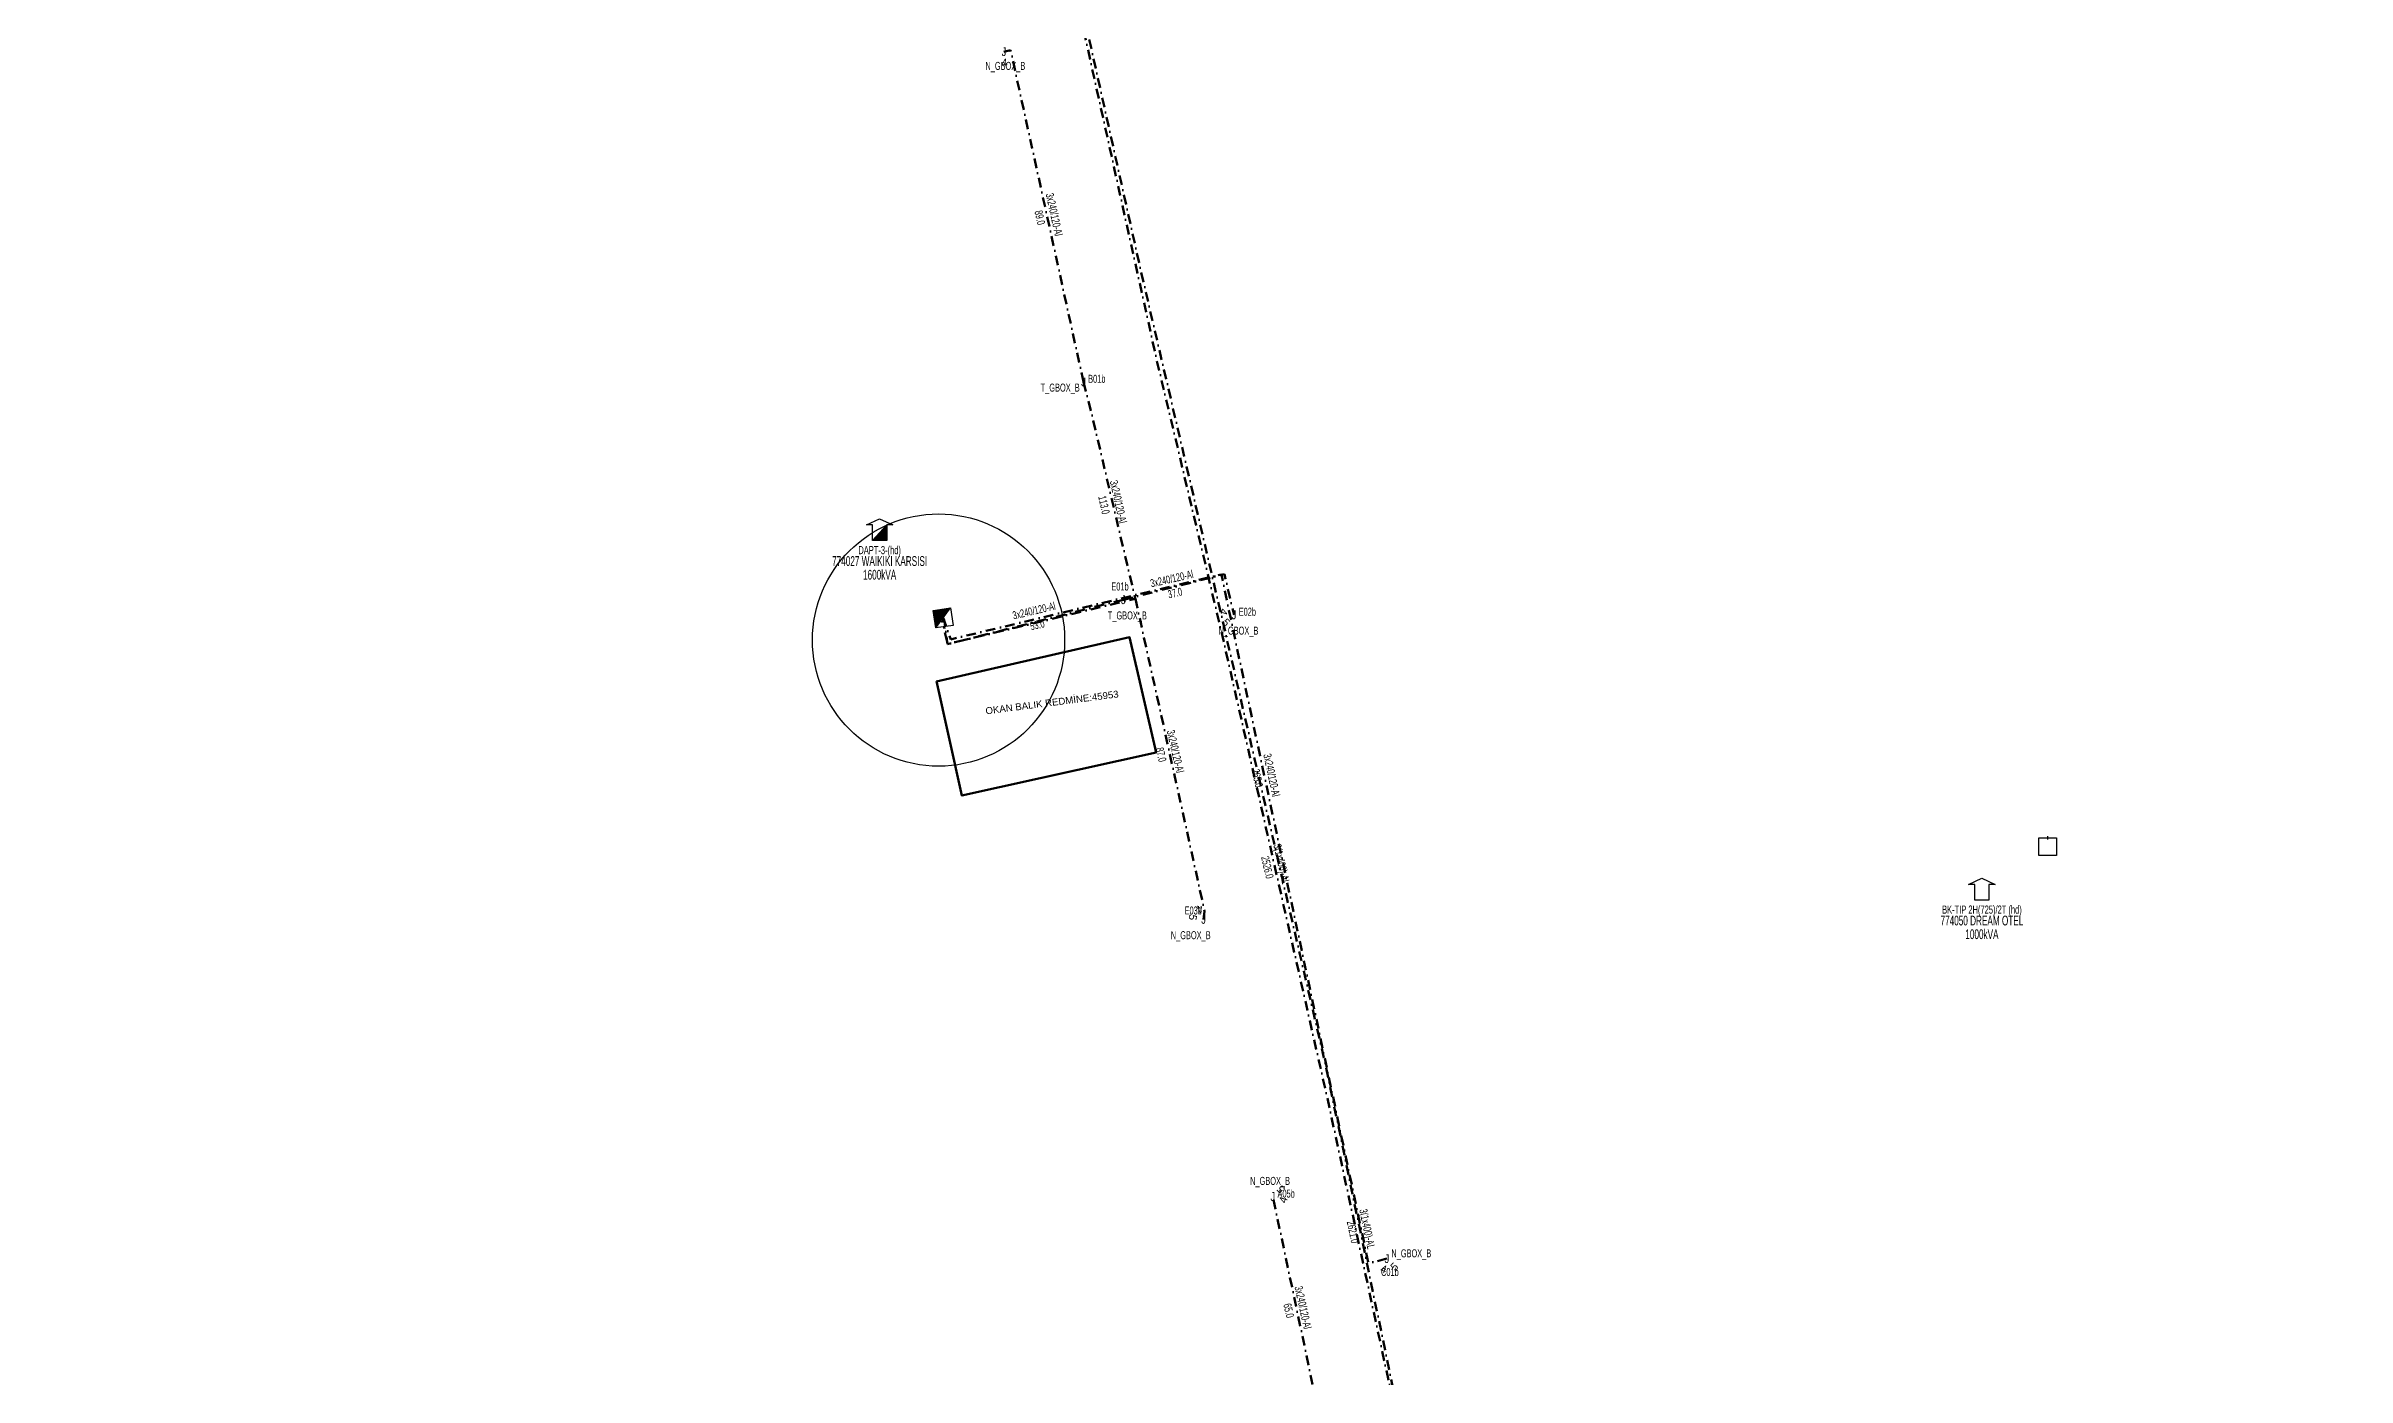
# Model space of a CAD drawing. Header units: millimetres. Extents: x 548145 to 551768, y 4050101 to 4056026.
# Drawn here: x 549657 to 550247, y 4052939 to 4053280 of the extents above; entities that cross this region are included whole.
import ezdxf
from ezdxf.enums import TextEntityAlignment as Align

# ---------------------------------------------------------------- set-up
doc = ezdxf.new("R2010")
doc.units = ezdxf.units.MM
doc.linetypes.add('DASHDOT', pattern=[5, 2.5, -1.25, 0, -1.25])
for name, color, linetype, lineweight in [('DIREK_BOX_YENI', 5, 'Continuous', 25), ('HAT_BOX_YERALTI_YENI', 5, 'DASHDOT', 50), ('HAT_OG_YERALTI_YENI', 1, 'DASHDOT', 70), ('KULLANICI', 1, 'Continuous', 25), ('TRAFO_MEVCUT', 5, 'Continuous', 30), ('TRAFO_TADILAT_BYSK', 5, 'Continuous', 30)]:
    doc.layers.add(name, color=color, linetype=linetype, lineweight=lineweight)
doc.styles.add('Direk', font='B_CAD')
doc.styles.get("Standard").update_dxf_attribs({"font": 'Arial'})

# ---------------------------------------------------------------- blocks, each defined once
blk = doc.blocks.new('MODDONBINA_KARE')
at = {"layer": 'TRAFO_TADILAT_BYSK', "linetype": 'Continuous'}
for p, q in [((-2.25, -2.25), (-2.25, 2.25)), ((-2.25, 2.25), (2.25, 2.25)), ((2.25, 2.25), (-2.25, -2.25)), ((0, 1.8), (0, 2.7)), ((2.25, 2.25), (2.25, -2.25)), ((2.25, -2.25), (-2.25, -2.25))]:
    blk.add_line(p, q, dxfattribs=at)
blk.add_solid([(-2.25, -2.25), (2.25, -2.25), (2.25, 2.25)], dxfattribs=at)
blk = doc.blocks.new('MODDONDAPT')
at = {"layer": 'TRAFO_TADILAT_BYSK', "linetype": 'Continuous'}
for p, q in [((-3.4, 2), (0, 3.6)), ((-1.8, 2), (-3.4, 2)), ((1.8, 2), (-1.8, -2)), ((-1.8, -2), (-1.8, 2)), ((0, 3.6), (3.4, 2)), ((3.4, 2), (1.8, 2)), ((1.8, 2), (1.8, -2)), ((1.8, -2), (-1.8, -2))]:
    blk.add_line(p, q, dxfattribs=at)
blk.add_solid([(-1.8, -2), (1.8, -2), (1.8, 2)], dxfattribs=at)
blk = doc.blocks.new('MEV_BINA_KARE')
at = {"layer": 'TRAFO_MEVCUT', "linetype": 'Continuous'}
for p, q in [((-2.25, -2.25), (-2.25, 2.25)), ((-2.25, 2.25), (2.25, 2.25)), ((0, 1.8), (0, 2.7)), ((2.25, 2.25), (2.25, -2.25)), ((2.25, -2.25), (-2.25, -2.25))]:
    blk.add_line(p, q, dxfattribs=at)
blk = doc.blocks.new('MEV_BETKOSK')
at = {"layer": 'TRAFO_MEVCUT', "linetype": 'Continuous'}
for p, q in [((-3.4, 2), (0, 3.6)), ((-1.8, 2), (-3.4, 2)), ((-1.8, -2), (-1.8, 2)), ((0, 3.6), (3.4, 2)), ((3.4, 2), (1.8, 2)), ((1.8, 2), (1.8, -2)), ((1.8, -2), (-1.8, -2))]:
    blk.add_line(p, q, dxfattribs=at)

msp = doc.modelspace()

# ---------------------------------------------------------------- linework, layer by layer
at = {"layer": 'HAT_BOX_YERALTI_YENI', "flags": 128}
for points in [[(549923.111, 4053193.513), (549904.430939, 4053278.521201), (549902.736, 4053278.114)], [(549923.111, 4053193.513), (549925.00921, 4053186.123263), (549936.356907, 4053137.994039), (549888.30096, 4053126.366787), (549886.929889, 4053132.326486), (549887.164, 4053133.08)], [(550000.821, 4052968.966), (549996.113625, 4052967.787637), (549980.543995, 4053040.672837), (549958.412416, 4053144.196586), (549889.106621, 4053127.589088), (549886.841034, 4053134.13412), (549887.164, 4053133.08)], [(549933.321585, 4053137.740175), (549959.205619, 4053144.283138), (549961.669, 4053133.856)], [(549933.321585, 4053137.740175), (549888.260855, 4053126.357529), (549887.440996, 4053132.589571), (549887.164, 4053133.08)], [(549953.865, 4053055.864), (549954.13028, 4053057.962715), (549936.332461, 4053138.292421), (549933.321585, 4053137.740175)], [(549983.830059, 4052922.883298), (549983.336003, 4052922.671363), (549984.195352, 4052923.186972), (549983.794323, 4052927.311848), (549971.596, 4052984.88)]]:
    msp.add_lwpolyline(points, dxfattribs=at)
at = {"layer": 'HAT_OG_YERALTI_YENI', "flags": 128}
for points in [[(549667.857, 4054248.123), (549667.701398, 4054242.926664), (549657.356613, 4054241.103794), (549661.170724, 4054226.018571), (549674.565884, 4054173.515712), (549690.888511, 4054114.008341), (549699.921149, 4054081.273798), (549714.828935, 4054023.14573), (549725.539527, 4053984.313153), (549742.151267, 4053931.973696), (549756.46422, 4053882.140318), (549779.481449, 4053805.48332), (549794.391813, 4053755.552662), (549814.114174, 4053687.476234), (549832.713146, 4053626.20641), (549852.801775, 4053560.611632), (549878.855562, 4053466.554883), (549888.620491, 4053434.543546), (549902.136841, 4053375.371967), (549919.283657, 4053301.006409), (549941.901603, 4053198.976484), (549958.703565, 4053128.402693), (549985.408523, 4053010.819921), (550006.040211, 4052915.649479), (550027.811452, 4052823.123768), (550042.495021, 4052758.815948), (550067.341263, 4052652.961129), (550078.43141, 4052596.508545), (550091.883174, 4052568.897245), (550108.000043, 4052513.953429), (550125.617755, 4052453.686995), (550128.663439, 4052448.610854), (550129.509463, 4052438.458573), (550157.414276, 4052389.944398), (550186.492141, 4052347.838039), (550203.056969, 4052318.842753), (550219.334459, 4052266.050891), (550224.000148, 4052260.85863), (550237.705728, 4052253.752033), (550241.428231, 4052233.278266), (550213.340253, 4052226.848488), (550199.634674, 4052232.601447), (550167.147374, 4052229.386558), (550077.379265, 4052215.693338), (550027.971497, 4052188.451384), (549965.267458, 4052151.190834), (549933.555345, 4052136.248855), (549912.730153, 4052132.213974), (549882.403467, 4052126.487046), (549876.936854, 4052122.972795), (549876.936854, 4052116.725237), (549877.197169, 4052112.950671), (549882.455, 4052116.031)], [(550594.103, 4052078.769), (550592.178897, 4052085.189159), (550585.27054, 4052084.888795), (550585.570903, 4052101.408779), (550582.568848, 4052173.967178), (550580.144562, 4052192.782216), (550521.974194, 4052190.179067), (550409.4107, 4052186.182666), (550399.209902, 4052211.999078), (550391.203137, 4052233.731727), (550390.578954, 4052243.771019), (550293.624669, 4052240.386925), (550242.84058, 4052234.180748), (550238.635493, 4052254.10485), (550223.917689, 4052261.814176), (550220.220521, 4052266.598208), (550207.805503, 4052305.945806), (550203.606414, 4052319.328259), (550180.178073, 4052358.675857), (550148.87473, 4052406.083757), (550130.352324, 4052438.022393), (550129.451234, 4052448.835474), (550126.35374, 4052453.822378), (550115.240296, 4052492.068644), (550102.027729, 4052536.499586), (550092.723357, 4052569.507776), (550079.014814, 4052597.228119), (550066.305746, 4052661.687756), (550044.884194, 4052752.551482), (550026.868917, 4052832.802213), (550002.752092, 4052934.075168), (549985.168894, 4053018.299302), (549957.85539, 4053136.160327), (549937.817641, 4053221.885183), (549915.05404, 4053324.007484), (549892.933224, 4053419.622734), (549863.792387, 4053525.114492), (549842.322016, 4053597.975579), (549807.06159, 4053714.664776), (549779.874551, 4053809.110045), (549749.447118, 4053909.274786), (549723.426092, 4053994.487973), (549699.218259, 4054087.011318), (549670.594668, 4054193.189366), (549658.194487, 4054240.302743), (549668.707204, 4054242.70565), (549667.906235, 4054247.711705), (549667.857, 4054248.123)]]:
    msp.add_lwpolyline(points, dxfattribs=at)
at = {"layer": 'KULLANICI', "color": 12, "lineweight": 50, "flags": 128}
msp.add_lwpolyline([(549885.429917, 4053116.787386), (549934.910224, 4053128.116536), (549941.688349, 4053098.583281), (549891.947191, 4053087.585734), (549885.472736, 4053116.864023)], dxfattribs=at)
at = {"layer": 'KULLANICI'}
msp.add_circle((549885.981955, 4053127.404579), 32.299452, dxfattribs=at)

# ---------------------------------------------------------------- block references
at = {"layer": 'TRAFO_MEVCUT'}
for name, p in [('MEV_BINA_KARE', (550170.086932, 4053074.487804)), ('MEV_BETKOSK', (550153.237888, 4053062.818875))]:
    msp.add_blockref(name, p, dxfattribs=at)
at = {"layer": 'TRAFO_TADILAT_BYSK'}
msp.add_blockref('MODDONDAPT', (549870.888024, 4053154.900196), dxfattribs=at)
at = {"layer": 'TRAFO_TADILAT_BYSK', "rotation": 188.19638}
msp.add_blockref('MODDONBINA_KARE', (549887.164, 4053133.08), dxfattribs=at)

# ---------------------------------------------------------------- texts
at = {"layer": 'DIREK_BOX_YENI', "style": 'Direk', "width": 0.8}
for p in [(549902.736, 4053278.114), (549923.111, 4053193.513), (549933.321585, 4053137.740175), (549961.669, 4053133.856), (549953.865, 4053055.864), (549971.596, 4052984.88), (550000.821, 4052968.966)]:
    msp.add_text('J', height=2.25, dxfattribs=at).set_placement(p, align=Align.MIDDLE_CENTER)
at = {"layer": 'DIREK_BOX_YENI', "width": 0.53}
for s, p in [('N_GBOX_B', (549903.092745, 4053274.474045)), ('T_GBOX_B', (549917.136162, 4053192.069551)), ('B01b', (549926.515715, 4053194.32412)), ('E01b', (549932.452007, 4053141.130431)), ('T_GBOX_B', (549934.335904, 4053133.714739)), ('E02b', (549965.075222, 4053134.660767)), ('N_GBOX_B', (549962.790622, 4053129.822123)), ('E03b', (549951.20869, 4053058.143039)), ('N_GBOX_B', (549950.565252, 4053051.821546)), ('N_GBOX_B', (549970.889723, 4052988.884231)), ('A05b', (549975.015343, 4052985.627054)), ('C01b', (550001.587014, 4052965.550854)), ('N_GBOX_B', (550007.075232, 4052970.33101))]:
    msp.add_text(s, height=2.05, dxfattribs=at).set_placement(p, align=Align.MIDDLE_CENTER)
at = {"layer": 'DIREK_BOX_YENI', "color": 32, "style": 'Direk'}
for s, rotation, p in [('4', 362.95951, (549902.880565, 4053275.317734)), ('4', 253.293149, (549958.987193, 4053134.66093)), ('5', 313.293149, (549959.631007, 4053131.935952)), ('5', 259.371345, (549951.113039, 4053056.38044)), ('4', 199.371345, (549952.93627, 4053058.505488)), ('5', 492.324261, (549973.666169, 4052986.765312)), ('4', 432.324261, (549974.263812, 4052984.029837)), ('4', 342.642152, (549999.985652, 4052966.293512)), ('5', 402.642152, (550002.717769, 4052966.906323))]:
    msp.add_text(s, height=2, rotation=rotation, dxfattribs=at).set_placement(p, align=Align.MIDDLE_CENTER)
at = {"layer": 'HAT_BOX_YERALTI_YENI', "lineweight": 30, "width": 0.53}
for s, rotation, p in [('89.0', 282.393385, (549912.9407, 4053235.834834)), ('113.0', 282.36196, (549929.372922, 4053162.24259)), ('37.0', 12.844391, (549946.317243, 4053140.472653)), ('53.0', 373.178915, (549911.034701, 4053132.29132)), ('87.0', 282.936415, (549943.993922, 4053098.294623)), ('265.0', 282.067195, (549968.646988, 4053092.257012)), ('65.0', 282.324261, (549976.681047, 4052955.887727))]:
    msp.add_text(s, height=2.05, rotation=rotation, dxfattribs=at).set_placement(p, align=Align.TOP_CENTER)
for rotation, p in [(282.393385, (549914.601085, 4053236.199692)), (282.36196, (549931.033507, 4053162.606538)), (12.844391, (549945.939326, 4053142.130115)), (373.178915, (549910.647113, 4053133.946547)), (282.936415, (549945.650775, 4053098.675201)), (282.067195, (549970.309423, 4053092.612411)), (282.324261, (549978.341871, 4052956.250582))]:
    msp.add_text('3x240/120-Al', height=2.05, rotation=rotation, dxfattribs=at).set_placement(p, align=Align.CENTER)
at = {"layer": 'HAT_OG_YERALTI_YENI', "lineweight": 30, "width": 0.53}
for rotation, p in [(282.795741, (549972.884935, 4053069.799562)), (281.792087, (549994.792554, 4052976.360942))]:
    msp.add_text('3(1x400)-AL', height=2.05, rotation=rotation, dxfattribs=at).set_placement(p, align=Align.CENTER)
for s, rotation, p in [('2526.0', 282.795741, (549971.227153, 4053069.423052)), ('2621.0', 281.792087, (549993.128432, 4052976.013528))]:
    msp.add_text(s, height=2.05, rotation=rotation, dxfattribs=at).set_placement(p, align=Align.TOP_CENTER)
at = {"layer": 'KULLANICI'}
msp.add_text('OKAN BALIK REDMİNE:45953', height=1.769706, rotation=7.321964, dxfattribs=at).set_placement((549898.117552, 4053108.368996))
at = {"layer": 'TRAFO_MEVCUT', "width": 0.6}
for s, height, p in [('774050 DREAM OTEL', 2.5, (550153.237888, 4053054.318875)), ('BK-TIP 2H(725)/2T (hd)', 2.1, (550153.237888, 4053057.318875)), ('1000kVA', 2.5, (550153.237888, 4053050.818875))]:
    msp.add_text(s, height=height, dxfattribs=at).set_placement(p, align=Align.CENTER)
at = {"layer": 'TRAFO_TADILAT_BYSK', "width": 0.6}
for s, height, p in [('774027 WAIKIKI KARSISI', 2.5, (549870.888024, 4053146.400196)), ('DAPT-3-(hd)', 2.1, (549870.888024, 4053149.400196)), ('1600kVA', 2.5, (549870.888024, 4053142.900196))]:
    msp.add_text(s, height=height, dxfattribs=at).set_placement(p, align=Align.CENTER)

doc.saveas('drawing.dxf')
